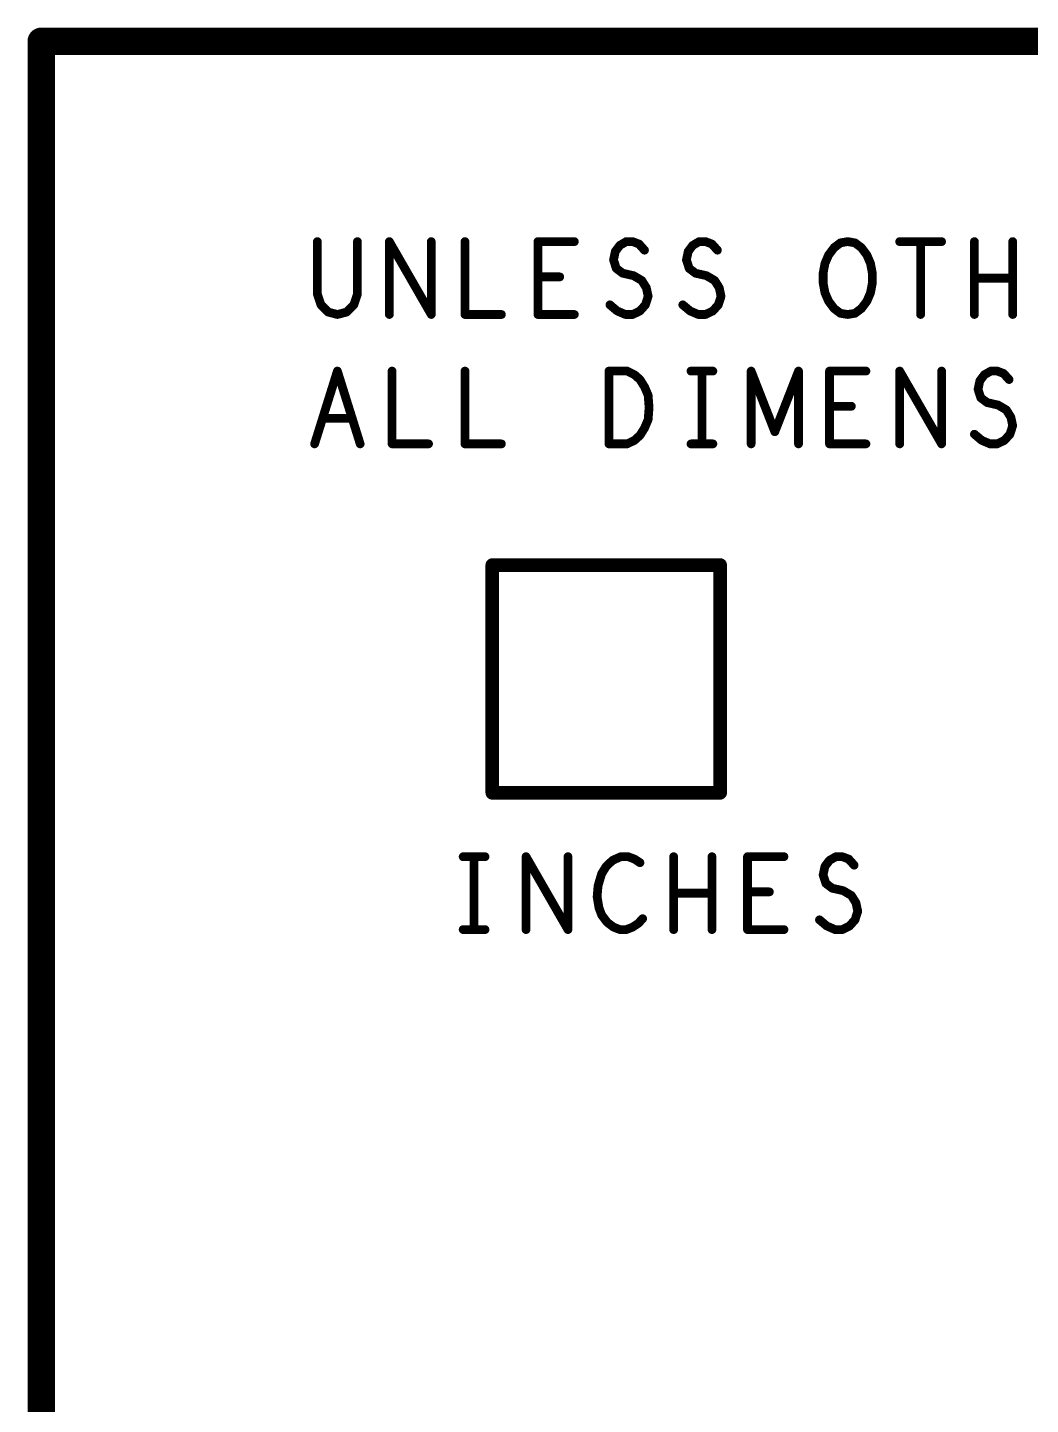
# Model space of a CAD drawing. Extents: x -14.2 to 19.9, y -5.2 to 16.9.
# Drawn here: x 11.215 to 12.316, y -3.643 to -2.132 of the extents above; entities that cross this region are included whole.
import ezdxf

# ---------------------------------------------------------------- set-up
doc = ezdxf.new("R2010")
doc.units = 0
doc.layers.get('0').update_dxf_attribs({"linetype": 'CONTINUOUS'})
doc.layers.add('FAB', color=2, linetype='CONTINUOUS')

# ---------------------------------------------------------------- blocks, each defined once
blk = doc.blocks.new('ROUND_105')
at = {"const_width": 0.0075}
blk.add_lwpolyline([(-0.00375, 0, 1), (0.00375, 0, 1)], format="xyb", close=True, dxfattribs=at)
blk = doc.blocks.new('ROUND_138')
at = {"const_width": 0.015}
blk.add_lwpolyline([(-0.0075, 0, 1), (0.0075, 0, 1)], format="xyb", close=True, dxfattribs=at)
blk = doc.blocks.new('ROUND_176')
at = {"const_width": 0.0048}
blk.add_lwpolyline([(-0.0024, 0, 1), (0.0024, 0, 1)], format="xyb", close=True, dxfattribs=at)

msp = doc.modelspace()

# ---------------------------------------------------------------- linework, layer by layer
at = {"layer": 'FAB'}
for points, const_width in [([(11.2301, -4.6472), (11.2301, -2.1473)], 0.03), ([(11.2301, -2.1473), (13.7501, -2.1473)], 0.03), ([(11.5331, -2.3672), (11.5331, -2.4246)], 0.0096), ([(11.5771, -2.4246), (11.5771, -2.3672)], 0.0096), ([(11.6121, -2.4472), (11.6121, -2.3672)], 0.0096), ([(11.6121, -2.3672), (11.6581, -2.4472)], 0.0096), ([(11.6581, -2.4472), (11.6581, -2.3672)], 0.0096), ([(11.6951, -2.3672), (11.6951, -2.4472)], 0.0096), ([(11.7751, -2.4472), (11.7751, -2.3672)], 0.0096), ([(11.7751, -2.3672), (11.8151, -2.3672)], 0.0096), ([(11.8601, -2.3779), (11.8651, -2.3713)], 0.0096), ([(11.8651, -2.3713), (11.8721, -2.3672)], 0.0096), ([(11.8721, -2.3672), (11.8791, -2.3672)], 0.0096), ([(11.8791, -2.3672), (11.8861, -2.3699)], 0.0096), ([(11.8861, -2.3699), (11.8921, -2.3766)], 0.0096), ([(11.9401, -2.3779), (11.9451, -2.3713)], 0.0096), ([(11.9451, -2.3713), (11.9521, -2.3672)], 0.0096), ([(11.9521, -2.3672), (11.9591, -2.3672)], 0.0096), ([(11.9591, -2.3672), (11.9661, -2.3699)], 0.0096), ([(11.9661, -2.3699), (11.9721, -2.3766)], 0.0096), ([(12.0941, -2.3819), (12.1001, -2.3739)], 0.0096), ([(12.1001, -2.3739), (12.1071, -2.3686)], 0.0096), ([(12.1071, -2.3686), (12.1151, -2.3672)], 0.0096), ([(12.1151, -2.3672), (12.1231, -2.3686)], 0.0096), ([(12.1231, -2.3686), (12.1301, -2.3739)], 0.0096), ([(12.1301, -2.3739), (12.1361, -2.3819)], 0.0096), ([(12.1721, -2.3672), (12.2181, -2.3672)], 0.0096), ([(12.1951, -2.3672), (12.1951, -2.4472)], 0.0096), ([(12.2541, -2.4472), (12.2541, -2.3672)], 0.0096), ([(12.2961, -2.3672), (12.2961, -2.4472)], 0.0096), ([(11.8581, -2.3873), (11.8601, -2.3779)], 0.0096), ([(11.8611, -2.3966), (11.8581, -2.3873)], 0.0096), ([(11.9381, -2.3873), (11.9401, -2.3779)], 0.0096), ([(11.9411, -2.3966), (11.9381, -2.3873)], 0.0096), ([(12.0881, -2.4019), (12.0901, -2.3912)], 0.0096), ([(12.0901, -2.3912), (12.0941, -2.3819)], 0.0096), ([(12.1361, -2.3819), (12.1401, -2.3912)], 0.0096), ([(12.1401, -2.3912), (12.1421, -2.4019)], 0.0096), ([(11.7991, -2.4059), (11.7751, -2.4059)], 0.0096), ([(11.8681, -2.4019), (11.8611, -2.3966)], 0.0096), ([(11.8801, -2.4046), (11.8681, -2.4019)], 0.0096), ([(11.8891, -2.4099), (11.8801, -2.4046)], 0.0096), ([(11.9481, -2.4019), (11.9411, -2.3966)], 0.0096), ([(11.9601, -2.4046), (11.9481, -2.4019)], 0.0096), ([(11.9691, -2.4099), (11.9601, -2.4046)], 0.0096), ([(12.0881, -2.4126), (12.0881, -2.4019)], 0.0096), ([(12.1421, -2.4019), (12.1421, -2.4126)], 0.0096), ([(12.2961, -2.4073), (12.2541, -2.4073)], 0.0096), ([(11.8941, -2.4179), (11.8891, -2.4099)], 0.0096), ([(11.8961, -2.4272), (11.8941, -2.4179)], 0.0096), ([(11.9741, -2.4179), (11.9691, -2.4099)], 0.0096), ([(11.9761, -2.4272), (11.9741, -2.4179)], 0.0096), ([(12.0901, -2.4233), (12.0881, -2.4126)], 0.0096), ([(12.1421, -2.4126), (12.1401, -2.4233)], 0.0096), ([(11.5331, -2.4246), (11.5371, -2.4366)], 0.0096), ([(11.5371, -2.4366), (11.5451, -2.4446)], 0.0096), ([(11.5651, -2.4446), (11.5731, -2.4366)], 0.0096), ([(11.5731, -2.4366), (11.5771, -2.4246)], 0.0096), ([(11.8541, -2.4366), (11.8621, -2.4433)], 0.0096), ([(11.8871, -2.4433), (11.8931, -2.4366)], 0.0096), ([(11.8931, -2.4366), (11.8961, -2.4272)], 0.0096), ([(11.9341, -2.4366), (11.9421, -2.4433)], 0.0096), ([(11.9671, -2.4433), (11.9731, -2.4366)], 0.0096), ([(11.9731, -2.4366), (11.9761, -2.4272)], 0.0096), ([(12.0941, -2.4326), (12.0901, -2.4233)], 0.0096), ([(12.1001, -2.4406), (12.0941, -2.4326)], 0.0096), ([(12.1361, -2.4326), (12.1301, -2.4406)], 0.0096), ([(12.1401, -2.4233), (12.1361, -2.4326)], 0.0096), ([(11.5451, -2.4446), (11.5551, -2.4472)], 0.0096), ([(11.5551, -2.4472), (11.5651, -2.4446)], 0.0096), ([(11.6951, -2.4472), (11.7351, -2.4472)], 0.0096), ([(11.8151, -2.4472), (11.7751, -2.4472)], 0.0096), ([(11.8621, -2.4433), (11.8711, -2.4472)], 0.0096), ([(11.8711, -2.4472), (11.8791, -2.4472)], 0.0096), ([(11.8791, -2.4472), (11.8871, -2.4433)], 0.0096), ([(11.9421, -2.4433), (11.9511, -2.4472)], 0.0096), ([(11.9511, -2.4472), (11.9591, -2.4472)], 0.0096), ([(11.9591, -2.4472), (11.9671, -2.4433)], 0.0096), ([(12.1071, -2.4459), (12.1001, -2.4406)], 0.0096), ([(12.1151, -2.4472), (12.1071, -2.4459)], 0.0096), ([(12.1231, -2.4459), (12.1151, -2.4472)], 0.0096), ([(12.1301, -2.4406), (12.1231, -2.4459)], 0.0096), ([(11.5301, -2.5892), (11.5551, -2.5093)], 0.0096), ([(11.5551, -2.5093), (11.5801, -2.5892)], 0.0096), ([(11.6151, -2.5093), (11.6151, -2.5892)], 0.0096), ([(11.6951, -2.5093), (11.6951, -2.5892)], 0.0096), ([(11.8531, -2.5892), (11.8531, -2.5093)], 0.0096), ([(11.8531, -2.5093), (11.8731, -2.5093)], 0.0096), ([(11.8731, -2.5093), (11.8811, -2.5133)], 0.0096), ([(11.8811, -2.5133), (11.8871, -2.5186)], 0.0096), ([(11.9431, -2.5093), (11.9671, -2.5093)], 0.0096), ([(11.9551, -2.5093), (11.9551, -2.5892)], 0.0096), ([(12.0091, -2.5892), (12.0091, -2.5093)], 0.0096), ([(12.0091, -2.5093), (12.0351, -2.5759)], 0.0096), ([(12.0351, -2.5759), (12.0611, -2.5093)], 0.0096), ([(12.0611, -2.5093), (12.0611, -2.5892)], 0.0096), ([(12.0951, -2.5892), (12.0951, -2.5093)], 0.0096), ([(12.0951, -2.5093), (12.1351, -2.5093)], 0.0096), ([(12.1721, -2.5892), (12.1721, -2.5093)], 0.0096), ([(12.1721, -2.5093), (12.2181, -2.5892)], 0.0096), ([(12.2181, -2.5892), (12.2181, -2.5093)], 0.0096), ([(12.2601, -2.5199), (12.2651, -2.5133)], 0.0096), ([(12.2651, -2.5133), (12.2721, -2.5093)], 0.0096), ([(12.2721, -2.5093), (12.2791, -2.5093)], 0.0096), ([(12.2791, -2.5093), (12.2861, -2.5119)], 0.0096), ([(12.2861, -2.5119), (12.2921, -2.5186)], 0.0096), ([(11.8871, -2.5186), (11.8921, -2.5266)], 0.0096), ([(11.8921, -2.5266), (11.8961, -2.5359)], 0.0096), ([(12.2581, -2.5293), (12.2601, -2.5199)], 0.0096), ([(11.8961, -2.5359), (11.8971, -2.5493)], 0.0096), ([(12.2611, -2.5386), (12.2581, -2.5293)], 0.0096), ([(12.2681, -2.5439), (12.2611, -2.5386)], 0.0096), ([(11.8971, -2.5493), (11.8961, -2.5626)], 0.0096), ([(12.1191, -2.5479), (12.0951, -2.5479)], 0.0096), ([(12.2801, -2.5466), (12.2681, -2.5439)], 0.0096), ([(12.2891, -2.5519), (12.2801, -2.5466)], 0.0096), ([(12.2941, -2.5599), (12.2891, -2.5519)], 0.0096), ([(11.5711, -2.5613), (11.5391, -2.5613)], 0.0096), ([(11.8921, -2.5719), (11.8871, -2.5799)], 0.0096), ([(11.8961, -2.5626), (11.8921, -2.5719)], 0.0096), ([(12.2931, -2.5786), (12.2961, -2.5692)], 0.0096), ([(12.2961, -2.5692), (12.2941, -2.5599)], 0.0096), ([(11.8811, -2.5853), (11.8731, -2.5892)], 0.0096), ([(11.8871, -2.5799), (11.8811, -2.5853)], 0.0096), ([(12.2541, -2.5786), (12.2621, -2.5853)], 0.0096), ([(12.2621, -2.5853), (12.2711, -2.5892)], 0.0096), ([(12.2791, -2.5892), (12.2871, -2.5853)], 0.0096), ([(12.2871, -2.5853), (12.2931, -2.5786)], 0.0096), ([(11.6151, -2.5892), (11.6551, -2.5892)], 0.0096), ([(11.6951, -2.5892), (11.7351, -2.5892)], 0.0096), ([(11.8731, -2.5892), (11.8531, -2.5892)], 0.0096), ([(11.9431, -2.5892), (11.9671, -2.5892)], 0.0096), ([(12.1351, -2.5892), (12.0951, -2.5892)], 0.0096), ([(12.2711, -2.5892), (12.2791, -2.5892)], 0.0096), ([(11.9751, -2.7222), (11.7251, -2.7222)], 0.015), ([(11.7251, -2.7222), (11.7251, -2.9722)], 0.015), ([(11.9751, -2.9722), (11.9751, -2.7222)], 0.015), ([(11.7251, -2.9722), (11.9751, -2.9722)], 0.015), ([(11.6931, -3.0423), (11.7171, -3.0423)], 0.0096), ([(11.7051, -3.0423), (11.7051, -3.1223)], 0.0096), ([(11.7621, -3.1223), (11.7621, -3.0423)], 0.0096), ([(11.7621, -3.0423), (11.8081, -3.1223)], 0.0096), ([(11.8081, -3.1223), (11.8081, -3.0423)], 0.0096), ([(11.8661, -3.0423), (11.8571, -3.0463)], 0.0096), ([(11.8741, -3.0423), (11.8661, -3.0423)], 0.0096), ([(11.8811, -3.0449), (11.8741, -3.0423)], 0.0096), ([(11.9241, -3.1223), (11.9241, -3.0423)], 0.0096), ([(11.9661, -3.0423), (11.9661, -3.1223)], 0.0096), ([(12.0051, -3.1223), (12.0051, -3.0423)], 0.0096), ([(12.0051, -3.0423), (12.0451, -3.0423)], 0.0096), ([(12.0951, -3.0463), (12.1021, -3.0423)], 0.0096), ([(12.1021, -3.0423), (12.1091, -3.0423)], 0.0096), ([(12.1091, -3.0423), (12.1161, -3.0449)], 0.0096), ([(11.8501, -3.0529), (11.8451, -3.0609)], 0.0096), ([(11.8571, -3.0463), (11.8501, -3.0529)], 0.0096), ([(11.8871, -3.0489), (11.8811, -3.0449)], 0.0096), ([(12.0881, -3.0623), (12.0901, -3.0529)], 0.0096), ([(12.0901, -3.0529), (12.0951, -3.0463)], 0.0096), ([(12.1161, -3.0449), (12.1221, -3.0516)], 0.0096), ([(11.8451, -3.0609), (11.8411, -3.0743)], 0.0096), ([(12.0911, -3.0716), (12.0881, -3.0623)], 0.0096), ([(12.0981, -3.0769), (12.0911, -3.0716)], 0.0096), ([(11.8411, -3.0743), (11.8401, -3.0863)], 0.0096), ([(11.8401, -3.0863), (11.8421, -3.0983)], 0.0096), ([(11.9661, -3.0823), (11.9241, -3.0823)], 0.0096), ([(12.0291, -3.0809), (12.0051, -3.0809)], 0.0096), ([(12.1101, -3.0796), (12.0981, -3.0769)], 0.0096), ([(12.1191, -3.0849), (12.1101, -3.0796)], 0.0096), ([(12.1241, -3.0929), (12.1191, -3.0849)], 0.0096), ([(11.8421, -3.0983), (11.8451, -3.1063)], 0.0096), ([(12.1231, -3.1116), (12.1261, -3.1022)], 0.0096), ([(12.1261, -3.1022), (12.1241, -3.0929)], 0.0096), ([(11.8451, -3.1063), (11.8511, -3.1143)], 0.0096), ([(11.8511, -3.1143), (11.8581, -3.1196)], 0.0096), ([(11.8791, -3.1196), (11.8851, -3.1156)], 0.0096), ([(11.8851, -3.1156), (11.8901, -3.1103)], 0.0096), ([(12.0841, -3.1116), (12.0921, -3.1183)], 0.0096), ([(12.1171, -3.1183), (12.1231, -3.1116)], 0.0096), ([(11.6931, -3.1223), (11.7171, -3.1223)], 0.0096), ([(11.8581, -3.1196), (11.8651, -3.1223)], 0.0096), ([(11.8651, -3.1223), (11.8721, -3.1223)], 0.0096), ([(11.8721, -3.1223), (11.8791, -3.1196)], 0.0096), ([(12.0451, -3.1223), (12.0051, -3.1223)], 0.0096), ([(12.0921, -3.1183), (12.1011, -3.1223)], 0.0096), ([(12.1011, -3.1223), (12.1091, -3.1223)], 0.0096), ([(12.1091, -3.1223), (12.1171, -3.1183)], 0.0096)]:
    msp.add_lwpolyline(points, dxfattribs=dict(at, const_width=const_width))

# ---------------------------------------------------------------- block references
for name, p in [('ROUND_138', (11.2301, -2.1473)), ('ROUND_138', (11.2301, -2.1473)), ('ROUND_176', (11.5331, -2.3672)), ('ROUND_176', (11.5771, -2.3672)), ('ROUND_176', (11.6121, -2.3672)), ('ROUND_176', (11.6121, -2.3672)), ('ROUND_176', (11.6581, -2.3672)), ('ROUND_176', (11.6951, -2.3672)), ('ROUND_176', (11.7751, -2.3672)), ('ROUND_176', (11.7751, -2.3672)), ('ROUND_176', (11.8151, -2.3672)), ('ROUND_176', (11.8651, -2.3713)), ('ROUND_176', (11.8651, -2.3713)), ('ROUND_176', (11.8721, -2.3672)), ('ROUND_176', (11.8721, -2.3672)), ('ROUND_176', (11.8791, -2.3672)), ('ROUND_176', (11.8791, -2.3672)), ('ROUND_176', (11.8861, -2.3699)), ('ROUND_176', (11.8861, -2.3699)), ('ROUND_176', (11.8921, -2.3766)), ('ROUND_176', (11.9451, -2.3713)), ('ROUND_176', (11.9451, -2.3713)), ('ROUND_176', (11.9521, -2.3672)), ('ROUND_176', (11.9521, -2.3672)), ('ROUND_176', (11.9591, -2.3672)), ('ROUND_176', (11.9591, -2.3672)), ('ROUND_176', (11.9661, -2.3699)), ('ROUND_176', (11.9661, -2.3699)), ('ROUND_176', (11.9721, -2.3766)), ('ROUND_176', (12.1001, -2.3739)), ('ROUND_176', (12.1001, -2.3739)), ('ROUND_176', (12.1071, -2.3686)), ('ROUND_176', (12.1071, -2.3686)), ('ROUND_176', (12.1151, -2.3672)), ('ROUND_176', (12.1151, -2.3672)), ('ROUND_176', (12.1231, -2.3686)), ('ROUND_176', (12.1231, -2.3686)), ('ROUND_176', (12.1301, -2.3739)), ('ROUND_176', (12.1301, -2.3739)), ('ROUND_176', (12.1721, -2.3672)), ('ROUND_176', (12.1951, -2.3672)), ('ROUND_176', (12.2181, -2.3672)), ('ROUND_176', (12.2541, -2.3672)), ('ROUND_176', (12.2961, -2.3672)), ('ROUND_176', (11.8581, -2.3873)), ('ROUND_176', (11.8581, -2.3873)), ('ROUND_176', (11.8601, -2.3779)), ('ROUND_176', (11.8601, -2.3779)), ('ROUND_176', (11.9381, -2.3873)), ('ROUND_176', (11.9381, -2.3873)), ('ROUND_176', (11.9401, -2.3779)), ('ROUND_176', (11.9401, -2.3779)), ('ROUND_176', (12.0901, -2.3912)), ('ROUND_176', (12.0901, -2.3912)), ('ROUND_176', (12.0941, -2.3819)), ('ROUND_176', (12.0941, -2.3819)), ('ROUND_176', (12.1361, -2.3819)), ('ROUND_176', (12.1361, -2.3819)), ('ROUND_176', (12.1401, -2.3912)), ('ROUND_176', (12.1401, -2.3912)), ('ROUND_176', (11.7751, -2.4059)), ('ROUND_176', (11.7991, -2.4059)), ('ROUND_176', (11.8611, -2.3966)), ('ROUND_176', (11.8611, -2.3966)), ('ROUND_176', (11.8681, -2.4019)), ('ROUND_176', (11.8681, -2.4019)), ('ROUND_176', (11.8801, -2.4046)), ('ROUND_176', (11.8801, -2.4046)), ('ROUND_176', (11.9411, -2.3966)), ('ROUND_176', (11.9411, -2.3966)), ('ROUND_176', (11.9481, -2.4019)), ('ROUND_176', (11.9481, -2.4019)), ('ROUND_176', (11.9601, -2.4046)), ('ROUND_176', (11.9601, -2.4046)), ('ROUND_176', (12.0881, -2.4019)), ('ROUND_176', (12.0881, -2.4019)), ('ROUND_176', (12.1421, -2.4019)), ('ROUND_176', (12.1421, -2.4019)), ('ROUND_176', (12.2541, -2.4073)), ('ROUND_176', (12.2961, -2.4073)), ('ROUND_176', (11.8891, -2.4099)), ('ROUND_176', (11.8891, -2.4099)), ('ROUND_176', (11.8941, -2.4179)), ('ROUND_176', (11.8941, -2.4179)), ('ROUND_176', (11.9691, -2.4099)), ('ROUND_176', (11.9691, -2.4099)), ('ROUND_176', (11.9741, -2.4179)), ('ROUND_176', (11.9741, -2.4179)), ('ROUND_176', (12.0881, -2.4126)), ('ROUND_176', (12.0881, -2.4126)), ('ROUND_176', (12.1421, -2.4126)), ('ROUND_176', (12.1421, -2.4126)), ('ROUND_176', (11.5331, -2.4246)), ('ROUND_176', (11.5331, -2.4246)), ('ROUND_176', (11.5371, -2.4366)), ('ROUND_176', (11.5371, -2.4366)), ('ROUND_176', (11.5731, -2.4366)), ('ROUND_176', (11.5731, -2.4366)), ('ROUND_176', (11.5771, -2.4246)), ('ROUND_176', (11.5771, -2.4246)), ('ROUND_176', (11.8541, -2.4366)), ('ROUND_176', (11.8931, -2.4366)), ('ROUND_176', (11.8931, -2.4366)), ('ROUND_176', (11.8961, -2.4272)), ('ROUND_176', (11.8961, -2.4272)), ('ROUND_176', (11.9341, -2.4366)), ('ROUND_176', (11.9731, -2.4366)), ('ROUND_176', (11.9731, -2.4366)), ('ROUND_176', (11.9761, -2.4272)), ('ROUND_176', (11.9761, -2.4272)), ('ROUND_176', (12.0901, -2.4233)), ('ROUND_176', (12.0901, -2.4233)), ('ROUND_176', (12.0941, -2.4326)), ('ROUND_176', (12.0941, -2.4326)), ('ROUND_176', (12.1361, -2.4326)), ('ROUND_176', (12.1361, -2.4326)), ('ROUND_176', (12.1401, -2.4233)), ('ROUND_176', (12.1401, -2.4233)), ('ROUND_176', (11.5451, -2.4446)), ('ROUND_176', (11.5451, -2.4446)), ('ROUND_176', (11.5551, -2.4472)), ('ROUND_176', (11.5551, -2.4472)), ('ROUND_176', (11.5651, -2.4446)), ('ROUND_176', (11.5651, -2.4446)), ('ROUND_176', (11.6121, -2.4472)), ('ROUND_176', (11.6581, -2.4472)), ('ROUND_176', (11.6581, -2.4472)), ('ROUND_176', (11.6951, -2.4472)), ('ROUND_176', (11.6951, -2.4472)), ('ROUND_176', (11.7351, -2.4472)), ('ROUND_176', (11.7751, -2.4472)), ('ROUND_176', (11.7751, -2.4472)), ('ROUND_176', (11.8151, -2.4472)), ('ROUND_176', (11.8621, -2.4433)), ('ROUND_176', (11.8621, -2.4433)), ('ROUND_176', (11.8711, -2.4472)), ('ROUND_176', (11.8711, -2.4472)), ('ROUND_176', (11.8791, -2.4472)), ('ROUND_176', (11.8791, -2.4472)), ('ROUND_176', (11.8871, -2.4433)), ('ROUND_176', (11.8871, -2.4433)), ('ROUND_176', (11.9421, -2.4433)), ('ROUND_176', (11.9421, -2.4433)), ('ROUND_176', (11.9511, -2.4472)), ('ROUND_176', (11.9511, -2.4472)), ('ROUND_176', (11.9591, -2.4472)), ('ROUND_176', (11.9591, -2.4472)), ('ROUND_176', (11.9671, -2.4433)), ('ROUND_176', (11.9671, -2.4433)), ('ROUND_176', (12.1001, -2.4406)), ('ROUND_176', (12.1001, -2.4406)), ('ROUND_176', (12.1071, -2.4459)), ('ROUND_176', (12.1071, -2.4459)), ('ROUND_176', (12.1151, -2.4472)), ('ROUND_176', (12.1151, -2.4472)), ('ROUND_176', (12.1231, -2.4459)), ('ROUND_176', (12.1231, -2.4459)), ('ROUND_176', (12.1301, -2.4406)), ('ROUND_176', (12.1301, -2.4406)), ('ROUND_176', (12.1951, -2.4472)), ('ROUND_176', (12.2541, -2.4472)), ('ROUND_176', (12.2961, -2.4472)), ('ROUND_176', (11.5551, -2.5093)), ('ROUND_176', (11.5551, -2.5093)), ('ROUND_176', (11.6151, -2.5093)), ('ROUND_176', (11.6951, -2.5093)), ('ROUND_176', (11.8531, -2.5093)), ('ROUND_176', (11.8531, -2.5093)), ('ROUND_176', (11.8731, -2.5093)), ('ROUND_176', (11.8731, -2.5093)), ('ROUND_176', (11.8811, -2.5133)), ('ROUND_176', (11.8811, -2.5133)), ('ROUND_176', (11.9431, -2.5093)), ('ROUND_176', (11.9551, -2.5093)), ('ROUND_176', (11.9671, -2.5093)), ('ROUND_176', (12.0091, -2.5093)), ('ROUND_176', (12.0091, -2.5093)), ('ROUND_176', (12.0611, -2.5093)), ('ROUND_176', (12.0611, -2.5093)), ('ROUND_176', (12.0951, -2.5093)), ('ROUND_176', (12.0951, -2.5093)), ('ROUND_176', (12.1351, -2.5093)), ('ROUND_176', (12.1721, -2.5093)), ('ROUND_176', (12.1721, -2.5093)), ('ROUND_176', (12.2181, -2.5093)), ('ROUND_176', (12.2651, -2.5133)), ('ROUND_176', (12.2651, -2.5133)), ('ROUND_176', (12.2721, -2.5093)), ('ROUND_176', (12.2721, -2.5093)), ('ROUND_176', (12.2791, -2.5093)), ('ROUND_176', (12.2791, -2.5093)), ('ROUND_176', (12.2861, -2.5119)), ('ROUND_176', (12.2861, -2.5119)), ('ROUND_176', (11.8871, -2.5186)), ('ROUND_176', (11.8871, -2.5186)), ('ROUND_176', (11.8921, -2.5266)), ('ROUND_176', (11.8921, -2.5266)), ('ROUND_176', (12.2601, -2.5199)), ('ROUND_176', (12.2601, -2.5199)), ('ROUND_176', (12.2921, -2.5186)), ('ROUND_176', (11.8961, -2.5359)), ('ROUND_176', (11.8961, -2.5359)), ('ROUND_176', (12.2581, -2.5293)), ('ROUND_176', (12.2581, -2.5293)), ('ROUND_176', (12.2611, -2.5386)), ('ROUND_176', (12.2611, -2.5386)), ('ROUND_176', (11.8971, -2.5493)), ('ROUND_176', (11.8971, -2.5493)), ('ROUND_176', (12.0951, -2.5479)), ('ROUND_176', (12.1191, -2.5479)), ('ROUND_176', (12.2681, -2.5439)), ('ROUND_176', (12.2681, -2.5439)), ('ROUND_176', (12.2801, -2.5466)), ('ROUND_176', (12.2801, -2.5466)), ('ROUND_176', (12.2891, -2.5519)), ('ROUND_176', (12.2891, -2.5519)), ('ROUND_176', (11.5391, -2.5613)), ('ROUND_176', (11.5711, -2.5613)), ('ROUND_176', (11.8921, -2.5719)), ('ROUND_176', (11.8921, -2.5719)), ('ROUND_176', (11.8961, -2.5626)), ('ROUND_176', (11.8961, -2.5626)), ('ROUND_176', (12.2941, -2.5599)), ('ROUND_176', (12.2941, -2.5599)), ('ROUND_176', (12.2961, -2.5692)), ('ROUND_176', (12.2961, -2.5692)), ('ROUND_176', (11.8811, -2.5853)), ('ROUND_176', (11.8811, -2.5853)), ('ROUND_176', (11.8871, -2.5799)), ('ROUND_176', (11.8871, -2.5799)), ('ROUND_176', (12.0351, -2.5759)), ('ROUND_176', (12.0351, -2.5759)), ('ROUND_176', (12.2541, -2.5786)), ('ROUND_176', (12.2621, -2.5853)), ('ROUND_176', (12.2621, -2.5853)), ('ROUND_176', (12.2871, -2.5853)), ('ROUND_176', (12.2871, -2.5853)), ('ROUND_176', (12.2931, -2.5786)), ('ROUND_176', (12.2931, -2.5786)), ('ROUND_176', (11.5301, -2.5892)), ('ROUND_176', (11.5801, -2.5892)), ('ROUND_176', (11.6151, -2.5892)), ('ROUND_176', (11.6151, -2.5892)), ('ROUND_176', (11.6551, -2.5892)), ('ROUND_176', (11.6951, -2.5892)), ('ROUND_176', (11.6951, -2.5892)), ('ROUND_176', (11.7351, -2.5892)), ('ROUND_176', (11.8531, -2.5892)), ('ROUND_176', (11.8531, -2.5892)), ('ROUND_176', (11.8731, -2.5892)), ('ROUND_176', (11.8731, -2.5892)), ('ROUND_176', (11.9431, -2.5892)), ('ROUND_176', (11.9551, -2.5892)), ('ROUND_176', (11.9671, -2.5892)), ('ROUND_176', (12.0091, -2.5892)), ('ROUND_176', (12.0611, -2.5892)), ('ROUND_176', (12.0951, -2.5892)), ('ROUND_176', (12.0951, -2.5892)), ('ROUND_176', (12.1351, -2.5892)), ('ROUND_176', (12.1721, -2.5892)), ('ROUND_176', (12.2181, -2.5892)), ('ROUND_176', (12.2181, -2.5892)), ('ROUND_176', (12.2711, -2.5892)), ('ROUND_176', (12.2711, -2.5892)), ('ROUND_176', (12.2791, -2.5892)), ('ROUND_176', (12.2791, -2.5892)), ('ROUND_105', (11.7251, -2.7222)), ('ROUND_105', (11.7251, -2.7222)), ('ROUND_105', (11.9751, -2.7222)), ('ROUND_105', (11.9751, -2.7222)), ('ROUND_105', (11.7251, -2.9722)), ('ROUND_105', (11.7251, -2.9722)), ('ROUND_105', (11.9751, -2.9722)), ('ROUND_105', (11.9751, -2.9722)), ('ROUND_176', (11.6931, -3.0423)), ('ROUND_176', (11.7051, -3.0423)), ('ROUND_176', (11.7171, -3.0423)), ('ROUND_176', (11.7621, -3.0423)), ('ROUND_176', (11.7621, -3.0423)), ('ROUND_176', (11.8081, -3.0423)), ('ROUND_176', (11.8661, -3.0423)), ('ROUND_176', (11.8661, -3.0423)), ('ROUND_176', (11.8741, -3.0423)), ('ROUND_176', (11.8741, -3.0423)), ('ROUND_176', (11.9241, -3.0423)), ('ROUND_176', (11.9661, -3.0423)), ('ROUND_176', (12.0051, -3.0423)), ('ROUND_176', (12.0051, -3.0423)), ('ROUND_176', (12.0451, -3.0423)), ('ROUND_176', (12.1021, -3.0423)), ('ROUND_176', (12.1021, -3.0423)), ('ROUND_176', (12.1091, -3.0423)), ('ROUND_176', (12.1091, -3.0423)), ('ROUND_176', (11.8501, -3.0529)), ('ROUND_176', (11.8501, -3.0529)), ('ROUND_176', (11.8571, -3.0463)), ('ROUND_176', (11.8571, -3.0463)), ('ROUND_176', (11.8811, -3.0449)), ('ROUND_176', (11.8811, -3.0449)), ('ROUND_176', (11.8871, -3.0489)), ('ROUND_176', (12.0901, -3.0529)), ('ROUND_176', (12.0901, -3.0529)), ('ROUND_176', (12.0951, -3.0463)), ('ROUND_176', (12.0951, -3.0463)), ('ROUND_176', (12.1161, -3.0449)), ('ROUND_176', (12.1161, -3.0449)), ('ROUND_176', (12.1221, -3.0516)), ('ROUND_176', (11.8451, -3.0609)), ('ROUND_176', (11.8451, -3.0609)), ('ROUND_176', (12.0881, -3.0623)), ('ROUND_176', (12.0881, -3.0623)), ('ROUND_176', (12.0911, -3.0716)), ('ROUND_176', (12.0911, -3.0716)), ('ROUND_176', (11.8401, -3.0863)), ('ROUND_176', (11.8401, -3.0863)), ('ROUND_176', (11.8411, -3.0743)), ('ROUND_176', (11.8411, -3.0743)), ('ROUND_176', (11.9241, -3.0823)), ('ROUND_176', (11.9661, -3.0823)), ('ROUND_176', (12.0051, -3.0809)), ('ROUND_176', (12.0291, -3.0809)), ('ROUND_176', (12.0981, -3.0769)), ('ROUND_176', (12.0981, -3.0769)), ('ROUND_176', (12.1101, -3.0796)), ('ROUND_176', (12.1101, -3.0796)), ('ROUND_176', (12.1191, -3.0849)), ('ROUND_176', (12.1191, -3.0849)), ('ROUND_176', (11.8421, -3.0983)), ('ROUND_176', (11.8421, -3.0983)), ('ROUND_176', (12.1241, -3.0929)), ('ROUND_176', (12.1241, -3.0929)), ('ROUND_176', (12.1261, -3.1022)), ('ROUND_176', (12.1261, -3.1022)), ('ROUND_176', (11.8451, -3.1063)), ('ROUND_176', (11.8451, -3.1063)), ('ROUND_176', (11.8511, -3.1143)), ('ROUND_176', (11.8511, -3.1143)), ('ROUND_176', (11.8851, -3.1156)), ('ROUND_176', (11.8851, -3.1156)), ('ROUND_176', (11.8901, -3.1103)), ('ROUND_176', (12.0841, -3.1116)), ('ROUND_176', (12.1231, -3.1116)), ('ROUND_176', (12.1231, -3.1116)), ('ROUND_176', (11.6931, -3.1223)), ('ROUND_176', (11.7051, -3.1223)), ('ROUND_176', (11.7171, -3.1223)), ('ROUND_176', (11.7621, -3.1223)), ('ROUND_176', (11.8081, -3.1223)), ('ROUND_176', (11.8081, -3.1223)), ('ROUND_176', (11.8581, -3.1196)), ('ROUND_176', (11.8581, -3.1196)), ('ROUND_176', (11.8651, -3.1223)), ('ROUND_176', (11.8651, -3.1223)), ('ROUND_176', (11.8721, -3.1223)), ('ROUND_176', (11.8721, -3.1223)), ('ROUND_176', (11.8791, -3.1196)), ('ROUND_176', (11.8791, -3.1196)), ('ROUND_176', (11.9241, -3.1223)), ('ROUND_176', (11.9661, -3.1223)), ('ROUND_176', (12.0051, -3.1223)), ('ROUND_176', (12.0051, -3.1223)), ('ROUND_176', (12.0451, -3.1223)), ('ROUND_176', (12.0921, -3.1183)), ('ROUND_176', (12.0921, -3.1183)), ('ROUND_176', (12.1011, -3.1223)), ('ROUND_176', (12.1011, -3.1223)), ('ROUND_176', (12.1091, -3.1223)), ('ROUND_176', (12.1091, -3.1223)), ('ROUND_176', (12.1171, -3.1183)), ('ROUND_176', (12.1171, -3.1183))]:
    msp.add_blockref(name, p, dxfattribs=at)

doc.saveas('drawing.dxf')
